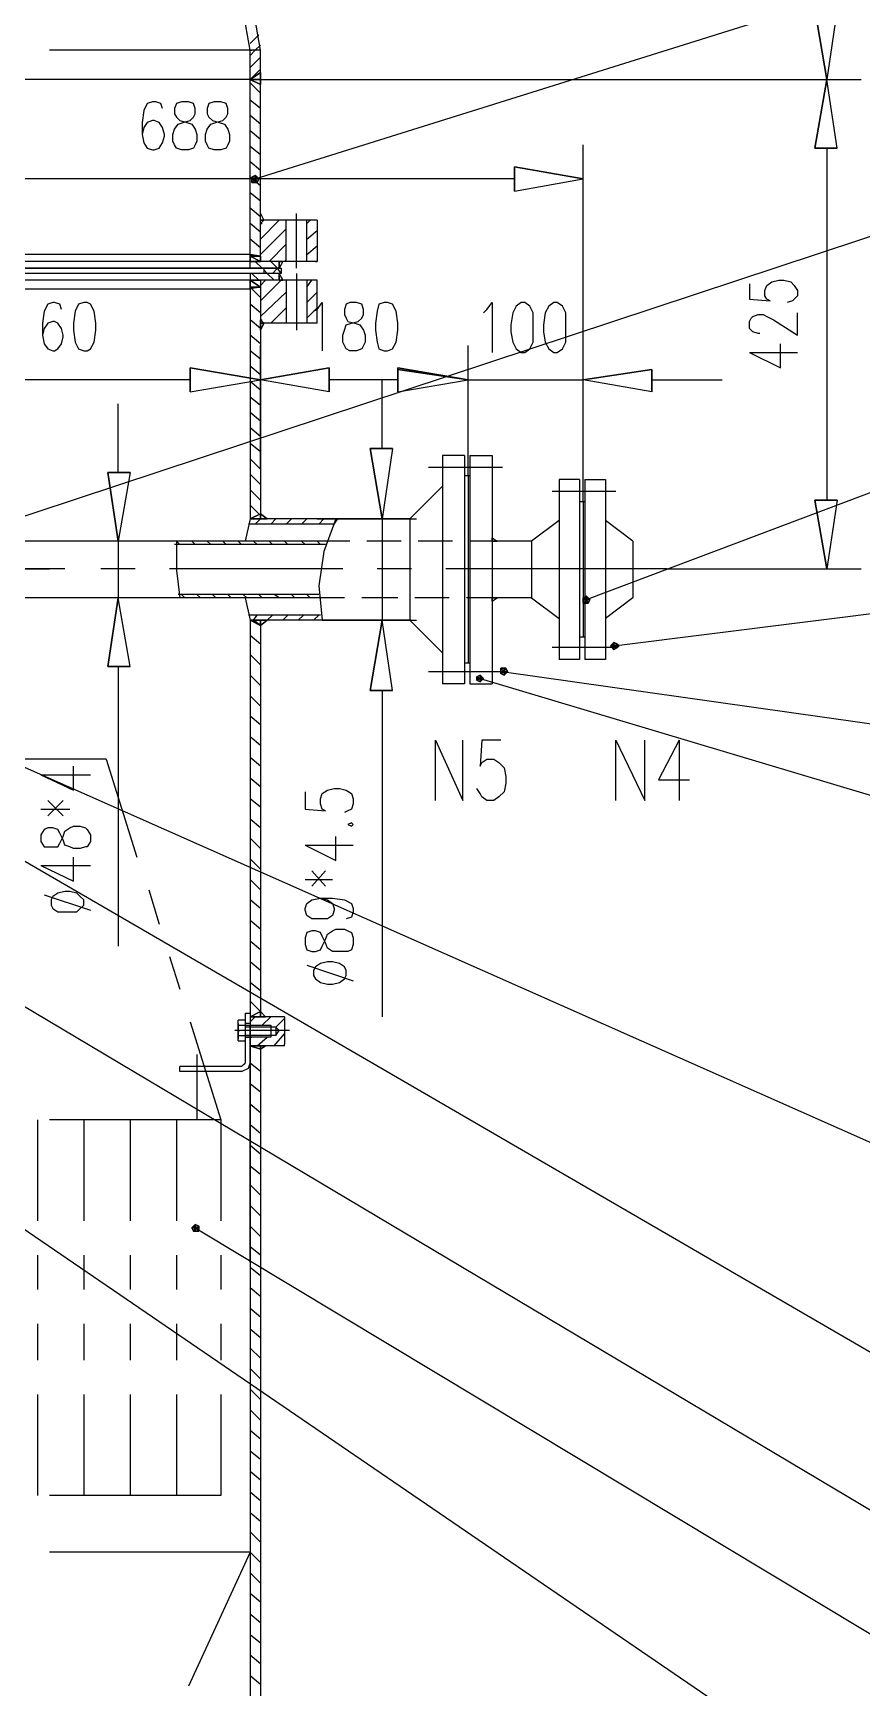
# Model space of a CAD drawing. Extents: x 0.28 to 3.47, y 0.29 to 4.81.
# Drawn here: x 1.492 to 1.814, y 3.635 to 4.277 of the extents above; entities that cross this region are included whole.
import ezdxf

# ---------------------------------------------------------------- set-up
doc = ezdxf.new("R2010")
doc.units = 0
doc.header["$MEASUREMENT"] = 0
doc.linetypes.add('AUSGEZOGEN', pattern=[0])
doc.layers.get('0').update_dxf_attribs({"linetype": 'AUSGEZOGEN'})

msp = doc.modelspace()

# ---------------------------------------------------------------- linework, layer by layer
for points in [[(1.57933, 4.22067), (1.57867, 4.22067), (1.57867, 4.22067), (2.132, 4.394), (2.132, 4.394), (2.166, 4.394)], [(1.58067, 4.27067), (1.57867, 4.28267), (1.57867, 4.28267), (1.574, 4.29467), (1.574, 4.29467), (1.56667, 4.306), (1.56667, 4.306), (1.55667, 4.31667), (1.55667, 4.31667), (1.544, 4.32667), (1.544, 4.32667), (1.52867, 4.336), (1.52867, 4.336), (1.512, 4.34333), (1.512, 4.34333), (1.49333, 4.35)], [(1.57667, 4.27067), (1.574, 4.286), (1.574, 4.286), (1.56667, 4.3), (1.56667, 4.3), (1.55467, 4.314), (1.55467, 4.314), (1.538, 4.32667), (1.538, 4.32667), (1.51733, 4.33733), (1.51733, 4.33733), (1.49333, 4.34667)], [(1.41333, 4.06467), (1.41267, 4.06467), (1.41267, 4.06467), (2.13467, 4.30333), (2.13467, 4.30333), (2.16867, 4.30333)], [(1.796, 4.28667), (1.80467, 4.28667), (1.796, 4.28667), (1.80467, 4.28667), (1.80067, 4.25933), (1.796, 4.28667), (1.80067, 4.25933), (1.796, 4.28667), (1.796, 4.28667)], [(1.57667, 4.27333), (1.58, 4.27667)], [(1.58067, 4.27067), (1.49867, 4.27067)], [(1.57667, 4.26867), (1.57867, 4.27067), (1.57867, 4.27067), (1.58067, 4.27267)], [(1.57667, 4.19133), (1.57667, 4.27067)], [(1.57667, 4.27067), (1.57733, 4.27067)], [(1.57667, 4.27067), (1.57733, 4.27067)], [(1.57667, 4.264), (1.58067, 4.268)], [(1.58067, 4.19067), (1.58067, 4.27067)], [(1.57667, 4.25933), (1.58067, 4.26333)], [(1.58067, 4.262), (1.57667, 4.25933), (1.57667, 4.25933), (1.58067, 4.25733)], [(1.58067, 4.262), (1.57667, 4.25933), (1.57667, 4.25933), (1.58067, 4.25733)], [(1.58067, 4.262), (1.57667, 4.25933), (1.58067, 4.262), (1.57667, 4.25933), (1.58067, 4.25933), (1.58067, 4.262), (1.58067, 4.25933), (1.58067, 4.262), (1.58067, 4.262)], [(1.58067, 4.25933), (1.21467, 4.25933)], [(1.57667, 4.25933), (1.58067, 4.25933), (1.57667, 4.25933), (1.58067, 4.25933), (1.57667, 4.25933), (1.57667, 4.25933)], [(1.57667, 4.25933), (1.58067, 4.25933), (1.57667, 4.25933), (1.58067, 4.25933), (1.57667, 4.25933), (1.57667, 4.25933)], [(1.57667, 4.25933), (1.58067, 4.25933), (1.57667, 4.25933), (1.58067, 4.25933), (1.58067, 4.25733), (1.57667, 4.25933), (1.58067, 4.25733), (1.57667, 4.25933), (1.57667, 4.25933)], [(1.57667, 4.25933), (1.814, 4.25933)], [(1.58067, 4.254), (1.57667, 4.258)], [(1.58067, 4.25933), (1.814, 4.25933)], [(1.796, 4.23267), (1.80467, 4.23267), (1.796, 4.23267), (1.80467, 4.23267), (1.80067, 4.25933), (1.796, 4.23267), (1.80067, 4.25933), (1.796, 4.23267), (1.796, 4.23267)], [(1.54267, 4.248), (1.542, 4.25), (1.542, 4.25), (1.54, 4.25067), (1.54, 4.25067), (1.53867, 4.25067), (1.53867, 4.25067), (1.53667, 4.25), (1.53667, 4.25), (1.53533, 4.24733), (1.53533, 4.24733), (1.53467, 4.24267), (1.53467, 4.24267), (1.53467, 4.238), (1.53467, 4.238), (1.53533, 4.23467), (1.53533, 4.23467), (1.53667, 4.23267), (1.53667, 4.23267), (1.53867, 4.232), (1.53867, 4.232), (1.53933, 4.232), (1.53933, 4.232), (1.54133, 4.23267), (1.54133, 4.23267), (1.54267, 4.23467), (1.54267, 4.23467), (1.54333, 4.23733), (1.54333, 4.23733), (1.54333, 4.238), (1.54333, 4.238), (1.54267, 4.24067), (1.54267, 4.24067), (1.54133, 4.24267), (1.54133, 4.24267), (1.53933, 4.24333), (1.53933, 4.24333), (1.53867, 4.24333), (1.53867, 4.24333), (1.53667, 4.24267), (1.53667, 4.24267), (1.53533, 4.24067), (1.53533, 4.24067), (1.53467, 4.238)], [(1.55, 4.25067), (1.548, 4.25), (1.548, 4.25), (1.54733, 4.248), (1.54733, 4.248), (1.54733, 4.246), (1.54733, 4.246), (1.548, 4.24467), (1.548, 4.24467), (1.54933, 4.24333), (1.54933, 4.24333), (1.552, 4.24267), (1.552, 4.24267), (1.554, 4.242), (1.554, 4.242), (1.55533, 4.24), (1.55533, 4.24), (1.556, 4.238), (1.556, 4.238), (1.556, 4.23533), (1.556, 4.23533), (1.55533, 4.234), (1.55533, 4.234), (1.55467, 4.23267), (1.55467, 4.23267), (1.55267, 4.232), (1.55267, 4.232), (1.55, 4.232), (1.55, 4.232), (1.548, 4.23267), (1.548, 4.23267), (1.54733, 4.234), (1.54733, 4.234), (1.54667, 4.23533), (1.54667, 4.23533), (1.54667, 4.238), (1.54667, 4.238), (1.54733, 4.24), (1.54733, 4.24), (1.54867, 4.242), (1.54867, 4.242), (1.55067, 4.24267), (1.55067, 4.24267), (1.55333, 4.24333), (1.55333, 4.24333), (1.55467, 4.24467), (1.55467, 4.24467), (1.55533, 4.246), (1.55533, 4.246), (1.55533, 4.248), (1.55533, 4.248), (1.55467, 4.25), (1.55467, 4.25), (1.55267, 4.25067), (1.55267, 4.25067), (1.55, 4.25067), (1.55, 4.25067)], [(1.56267, 4.25067), (1.56067, 4.25), (1.56067, 4.25), (1.56, 4.248), (1.56, 4.248), (1.56, 4.246), (1.56, 4.246), (1.56067, 4.24467), (1.56067, 4.24467), (1.562, 4.24333), (1.562, 4.24333), (1.56467, 4.24267), (1.56467, 4.24267), (1.56667, 4.242), (1.56667, 4.242), (1.568, 4.24), (1.568, 4.24), (1.56867, 4.238), (1.56867, 4.238), (1.56867, 4.23533), (1.56867, 4.23533), (1.568, 4.234), (1.568, 4.234), (1.56733, 4.23267), (1.56733, 4.23267), (1.56533, 4.232), (1.56533, 4.232), (1.56267, 4.232), (1.56267, 4.232), (1.56067, 4.23267), (1.56067, 4.23267), (1.56, 4.234), (1.56, 4.234), (1.55933, 4.23533), (1.55933, 4.23533), (1.55933, 4.238), (1.55933, 4.238), (1.56, 4.24), (1.56, 4.24), (1.56133, 4.242), (1.56133, 4.242), (1.56333, 4.24267), (1.56333, 4.24267), (1.566, 4.24333), (1.566, 4.24333), (1.56733, 4.24467), (1.56733, 4.24467), (1.568, 4.246), (1.568, 4.246), (1.568, 4.248), (1.568, 4.248), (1.56733, 4.25), (1.56733, 4.25), (1.56533, 4.25067), (1.56533, 4.25067), (1.56267, 4.25067), (1.56267, 4.25067)], [(1.58067, 4.248), (1.57667, 4.25133)], [(1.58067, 4.242), (1.57667, 4.24533)], [(1.58067, 4.236), (1.57667, 4.23933)], [(1.58067, 4.23), (1.57667, 4.23333)], [(1.706, 4.13533), (1.706, 4.234)], [(1.80067, 4.23267), (1.80067, 4.096)], [(1.58067, 4.224), (1.57667, 4.22733)], [(1.67933, 4.22533), (1.67933, 4.216), (1.67933, 4.22533), (1.67933, 4.216), (1.706, 4.22067), (1.67933, 4.22533), (1.706, 4.22067), (1.67933, 4.22533), (1.67933, 4.22533)], [(1.67933, 4.22067), (1.42467, 4.22067)], [(1.58067, 4.218), (1.57667, 4.22133)], [(1.57867, 4.222), (1.57733, 4.22133), (1.57867, 4.222), (1.57733, 4.22133), (1.57867, 4.22067), (1.57867, 4.222), (1.57867, 4.22067), (1.57867, 4.222), (1.57867, 4.222)], [(1.57733, 4.22133), (1.57733, 4.22067), (1.57733, 4.22133), (1.57733, 4.22067), (1.57867, 4.22067), (1.57733, 4.22133), (1.57867, 4.22067), (1.57733, 4.22133), (1.57733, 4.22133)], [(1.57733, 4.22067), (1.57733, 4.21933), (1.57733, 4.22067), (1.57733, 4.21933), (1.57867, 4.22067), (1.57733, 4.22067), (1.57867, 4.22067), (1.57733, 4.22067), (1.57733, 4.22067)], [(1.57733, 4.21933), (1.57867, 4.21933), (1.57733, 4.21933), (1.57867, 4.21933), (1.57867, 4.22067), (1.57733, 4.21933), (1.57867, 4.22067), (1.57733, 4.21933), (1.57733, 4.21933)], [(1.57933, 4.22133), (1.57867, 4.222), (1.57933, 4.22133), (1.57867, 4.222), (1.57867, 4.22067), (1.57933, 4.22133), (1.57867, 4.22067), (1.57933, 4.22133), (1.57933, 4.22133)], [(1.58, 4.22067), (1.57933, 4.22133), (1.58, 4.22067), (1.57933, 4.22133), (1.57867, 4.22067), (1.58, 4.22067), (1.57867, 4.22067), (1.58, 4.22067), (1.58, 4.22067)], [(1.57867, 4.22067), (1.57933, 4.22067)], [(1.57867, 4.21933), (1.57933, 4.21933), (1.57867, 4.21933), (1.57933, 4.21933), (1.57867, 4.22067), (1.57867, 4.21933), (1.57867, 4.22067), (1.57867, 4.21933), (1.57867, 4.21933)], [(1.57933, 4.21933), (1.58, 4.22067), (1.57933, 4.21933), (1.58, 4.22067), (1.57867, 4.22067), (1.57933, 4.21933), (1.57867, 4.22067), (1.57933, 4.21933), (1.57933, 4.21933)], [(1.708, 4.05733), (1.70733, 4.05733), (1.70733, 4.05733), (2.132, 4.21733), (2.132, 4.21733), (2.166, 4.21733)], [(1.58067, 4.212), (1.57667, 4.21533)], [(1.58067, 4.206), (1.57667, 4.20933)], [(1.58067, 4.2), (1.57667, 4.20333)], [(1.58067, 4.20733), (1.582, 4.20467), (1.582, 4.20467), (1.58067, 4.20333)], [(1.60267, 4.20467), (1.58067, 4.20467)], [(1.58067, 4.18867), (1.58067, 4.20467)], [(1.58067, 4.20467), (1.582, 4.20467)], [(1.58067, 4.19733), (1.588, 4.20467)], [(1.58067, 4.20333), (1.58133, 4.20333)], [(1.59067, 4.18867), (1.59067, 4.20467)], [(1.59467, 4.186), (1.59467, 4.20733)], [(1.59867, 4.18867), (1.59867, 4.20467)], [(1.59867, 4.20333), (1.6, 4.20467)], [(1.60267, 4.20467), (1.60267, 4.18867)], [(1.58067, 4.194), (1.57667, 4.19733)], [(1.58067, 4.19133), (1.59067, 4.20133)], [(1.59867, 4.19733), (1.60267, 4.20067)], [(1.57667, 4.19133), (1.218, 4.19133)], [(1.57667, 4.18867), (1.57667, 4.19133)], [(1.57667, 4.19133), (1.58067, 4.19067)], [(1.57667, 4.19133), (1.57667, 4.19067), (1.57667, 4.19133), (1.57667, 4.19067), (1.58067, 4.19067), (1.57667, 4.19133), (1.58067, 4.19067), (1.57667, 4.19133), (1.57667, 4.19133)], [(1.57667, 4.19067), (1.57667, 4.18867), (1.57667, 4.19067), (1.57667, 4.18867), (1.58067, 4.18867), (1.57667, 4.19067), (1.58067, 4.18867), (1.57667, 4.19067), (1.57667, 4.19067)], [(1.57667, 4.19067), (1.58067, 4.19067), (1.57667, 4.19067), (1.58067, 4.19067), (1.58067, 4.18867), (1.57667, 4.19067), (1.58067, 4.18867), (1.57667, 4.19067), (1.57667, 4.19067)], [(1.584, 4.18867), (1.59067, 4.19533)], [(1.59867, 4.19133), (1.60267, 4.19467)], [(1.60267, 4.18867), (1.19267, 4.18867)], [(1.206, 4.186), (1.58867, 4.186)], [(1.58867, 4.184), (1.206, 4.184)], [(1.588, 4.186), (1.20733, 4.186)], [(1.588, 4.18133), (1.588, 4.184), (1.588, 4.184), (1.20733, 4.184)], [(1.57667, 4.186), (1.57667, 4.18867)], [(1.57667, 4.18867), (1.58067, 4.18867), (1.57667, 4.18867), (1.58067, 4.18867), (1.57667, 4.18867), (1.57667, 4.18867)], [(1.57667, 4.184), (1.57667, 4.18133)], [(1.58, 4.18133), (1.57733, 4.184)], [(1.58133, 4.186), (1.57867, 4.18867)], [(1.582, 4.186), (1.582, 4.184)], [(1.58333, 4.184), (1.582, 4.18533)], [(1.586, 4.18133), (1.58333, 4.184)], [(1.58733, 4.186), (1.58467, 4.18867)], [(1.58867, 4.184), (1.58733, 4.186), (1.58733, 4.186), (1.58533, 4.184)], [(1.58933, 4.18867), (1.588, 4.186), (1.588, 4.186), (1.588, 4.18867)], [(1.588, 4.18867), (1.58933, 4.18867), (1.588, 4.18867), (1.58933, 4.18867), (1.588, 4.18867), (1.588, 4.18867)], [(1.588, 4.18867), (1.58933, 4.18867), (1.588, 4.18867), (1.58933, 4.18867), (1.588, 4.186), (1.588, 4.18867), (1.588, 4.186), (1.588, 4.18867), (1.588, 4.18867)], [(1.588, 4.184), (1.58933, 4.18133)], [(1.588, 4.184), (1.588, 4.18133), (1.588, 4.184), (1.588, 4.18133), (1.58933, 4.18133), (1.588, 4.184), (1.58933, 4.18133), (1.588, 4.184), (1.588, 4.184)], [(1.58867, 4.186), (1.58867, 4.184)], [(1.59, 4.18867), (1.59067, 4.18933)], [(1.59467, 4.184), (1.59467, 4.162)], [(1.602, 4.18867), (1.60267, 4.18867)], [(1.60267, 4.18133), (1.19267, 4.18133)], [(1.218, 4.178), (1.57667, 4.178), (1.57667, 4.178), (1.57667, 4.08867)], [(1.57667, 4.18133), (1.57667, 4.178)], [(1.58067, 4.17867), (1.57667, 4.178), (1.57667, 4.178), (1.57667, 4.18133)], [(1.57667, 4.18133), (1.58067, 4.18133), (1.57667, 4.18133), (1.58067, 4.18133), (1.57667, 4.18133), (1.57667, 4.18133)], [(1.57667, 4.18133), (1.57667, 4.17867), (1.57667, 4.18133), (1.57667, 4.17867), (1.58067, 4.17867), (1.57667, 4.18133), (1.58067, 4.17867), (1.57667, 4.18133), (1.57667, 4.18133)], [(1.57667, 4.18133), (1.58067, 4.18133), (1.57667, 4.18133), (1.58067, 4.18133), (1.58067, 4.17867), (1.57667, 4.18133), (1.58067, 4.17867), (1.57667, 4.18133), (1.57667, 4.18133)], [(1.57667, 4.17867), (1.58067, 4.17867), (1.57667, 4.17867), (1.58067, 4.17867), (1.57667, 4.178), (1.57667, 4.17867), (1.57667, 4.178), (1.57667, 4.17867), (1.57667, 4.17867)], [(1.58067, 4.17467), (1.57733, 4.178)], [(1.58067, 4.18133), (1.58067, 4.16467)], [(1.58067, 4.17933), (1.58267, 4.18133)], [(1.58067, 4.17333), (1.58867, 4.18133)], [(1.58067, 4.17867), (1.58067, 4.08867)], [(1.588, 4.18133), (1.58933, 4.18133), (1.588, 4.18133), (1.58933, 4.18133), (1.588, 4.18133), (1.588, 4.18133)], [(1.59067, 4.18133), (1.59067, 4.16467)], [(1.59867, 4.18133), (1.59867, 4.16467)], [(1.59867, 4.17867), (1.60067, 4.18133)], [(1.60267, 4.16467), (1.60267, 4.18133)], [(1.77067, 4.18), (1.77067, 4.174), (1.77067, 4.174), (1.77867, 4.17333), (1.77867, 4.17333), (1.77733, 4.174), (1.77733, 4.174), (1.77667, 4.17533), (1.77667, 4.17533), (1.77667, 4.17733), (1.77667, 4.17733), (1.77733, 4.17933), (1.77733, 4.17933), (1.77933, 4.18067), (1.77933, 4.18067), (1.782, 4.18133), (1.782, 4.18133), (1.784, 4.18133), (1.784, 4.18133), (1.78667, 4.18067), (1.78667, 4.18067), (1.788, 4.17933), (1.788, 4.17933), (1.78933, 4.17733), (1.78933, 4.17733), (1.78933, 4.17533), (1.78933, 4.17533), (1.788, 4.174), (1.788, 4.174), (1.78733, 4.17333), (1.78733, 4.17333), (1.78533, 4.17267)], [(1.50333, 4.17), (1.50267, 4.172), (1.50267, 4.172), (1.50067, 4.17267), (1.50067, 4.17267), (1.5, 4.17267), (1.5, 4.17267), (1.498, 4.172), (1.498, 4.172), (1.49667, 4.16933), (1.49667, 4.16933), (1.496, 4.16467), (1.496, 4.16467), (1.496, 4.16), (1.496, 4.16), (1.49667, 4.15667), (1.49667, 4.15667), (1.498, 4.15467), (1.498, 4.15467), (1.5, 4.154), (1.5, 4.154), (1.50067, 4.154), (1.50067, 4.154), (1.502, 4.15467), (1.502, 4.15467), (1.50333, 4.15667), (1.50333, 4.15667), (1.504, 4.15933), (1.504, 4.15933), (1.504, 4.16), (1.504, 4.16), (1.50333, 4.16267), (1.50333, 4.16267), (1.502, 4.16467), (1.502, 4.16467), (1.50067, 4.16533), (1.50067, 4.16533), (1.5, 4.16533), (1.5, 4.16533), (1.498, 4.16467), (1.498, 4.16467), (1.49667, 4.16267), (1.49667, 4.16267), (1.496, 4.16)], [(1.512, 4.17267), (1.51, 4.172), (1.51, 4.172), (1.50867, 4.16933), (1.50867, 4.16933), (1.508, 4.16467), (1.508, 4.16467), (1.508, 4.162), (1.508, 4.162), (1.50867, 4.15733), (1.50867, 4.15733), (1.51, 4.15467), (1.51, 4.15467), (1.512, 4.154), (1.512, 4.154), (1.51333, 4.154), (1.51333, 4.154), (1.51467, 4.15467), (1.51467, 4.15467), (1.516, 4.15733), (1.516, 4.15733), (1.51667, 4.162), (1.51667, 4.162), (1.51667, 4.16467), (1.51667, 4.16467), (1.516, 4.16933), (1.516, 4.16933), (1.51467, 4.172), (1.51467, 4.172), (1.51333, 4.17267), (1.51333, 4.17267), (1.512, 4.17267), (1.512, 4.17267)], [(1.58067, 4.16867), (1.57667, 4.172)], [(1.58067, 4.16733), (1.59067, 4.17667)], [(1.59867, 4.17267), (1.60267, 4.17667)], [(1.60133, 4.16933), (1.60267, 4.17), (1.60267, 4.17), (1.60467, 4.17267), (1.60467, 4.17267), (1.60467, 4.154)], [(1.61533, 4.17267), (1.614, 4.172), (1.614, 4.172), (1.61333, 4.17), (1.61333, 4.17), (1.61333, 4.168), (1.61333, 4.168), (1.614, 4.16667), (1.614, 4.16667), (1.61467, 4.16533), (1.61467, 4.16533), (1.61733, 4.16467), (1.61733, 4.16467), (1.61933, 4.164), (1.61933, 4.164), (1.62067, 4.162), (1.62067, 4.162), (1.62133, 4.16), (1.62133, 4.16), (1.62133, 4.15733), (1.62133, 4.15733), (1.62067, 4.156), (1.62067, 4.156), (1.62, 4.15467), (1.62, 4.15467), (1.618, 4.154), (1.618, 4.154), (1.61533, 4.154), (1.61533, 4.154), (1.614, 4.15467), (1.614, 4.15467), (1.61333, 4.156), (1.61333, 4.156), (1.61267, 4.15733), (1.61267, 4.15733), (1.61267, 4.16), (1.61267, 4.16), (1.61333, 4.162), (1.61333, 4.162), (1.614, 4.164), (1.614, 4.164), (1.616, 4.16467), (1.616, 4.16467), (1.61867, 4.16533), (1.61867, 4.16533), (1.62, 4.16667), (1.62, 4.16667), (1.62067, 4.168), (1.62067, 4.168), (1.62067, 4.17), (1.62067, 4.17), (1.62, 4.172), (1.62, 4.172), (1.618, 4.17267), (1.618, 4.17267), (1.61533, 4.17267), (1.61533, 4.17267)], [(1.62867, 4.17267), (1.62667, 4.172), (1.62667, 4.172), (1.626, 4.16933), (1.626, 4.16933), (1.62533, 4.16467), (1.62533, 4.16467), (1.62533, 4.162), (1.62533, 4.162), (1.626, 4.15733), (1.626, 4.15733), (1.62667, 4.15467), (1.62667, 4.15467), (1.62867, 4.154), (1.62867, 4.154), (1.63, 4.154), (1.63, 4.154), (1.632, 4.15467), (1.632, 4.15467), (1.63333, 4.15733), (1.63333, 4.15733), (1.634, 4.162), (1.634, 4.162), (1.634, 4.16467), (1.634, 4.16467), (1.63333, 4.16933), (1.63333, 4.16933), (1.632, 4.172), (1.632, 4.172), (1.63, 4.17267), (1.63, 4.17267), (1.62867, 4.17267), (1.62867, 4.17267)], [(1.66733, 4.16867), (1.66867, 4.17), (1.66867, 4.17), (1.67067, 4.17267), (1.67067, 4.17267), (1.67067, 4.15333)], [(1.682, 4.17267), (1.68, 4.17133), (1.68, 4.17133), (1.67867, 4.16867), (1.67867, 4.16867), (1.678, 4.164), (1.678, 4.164), (1.678, 4.16133), (1.678, 4.16133), (1.67867, 4.15733), (1.67867, 4.15733), (1.68, 4.15467), (1.68, 4.15467), (1.682, 4.15333), (1.682, 4.15333), (1.68333, 4.15333), (1.68333, 4.15333), (1.68533, 4.15467), (1.68533, 4.15467), (1.68667, 4.15733), (1.68667, 4.15733), (1.68667, 4.16867), (1.68667, 4.16867), (1.68533, 4.17133), (1.68533, 4.17133), (1.68333, 4.17267), (1.68333, 4.17267), (1.682, 4.17267), (1.682, 4.17267)], [(1.69467, 4.17267), (1.69267, 4.17133), (1.69267, 4.17133), (1.69133, 4.16867), (1.69133, 4.16867), (1.69067, 4.164), (1.69067, 4.164), (1.69067, 4.16133), (1.69067, 4.16133), (1.69133, 4.15733), (1.69133, 4.15733), (1.69267, 4.15467), (1.69267, 4.15467), (1.69467, 4.15333), (1.69467, 4.15333), (1.696, 4.15333), (1.696, 4.15333), (1.698, 4.15467), (1.698, 4.15467), (1.69933, 4.15733), (1.69933, 4.15733), (1.69933, 4.16867), (1.69933, 4.16867), (1.698, 4.17133), (1.698, 4.17133), (1.696, 4.17267), (1.696, 4.17267), (1.69467, 4.17267), (1.69467, 4.17267)], [(1.58067, 4.16267), (1.57667, 4.166)], [(1.58067, 4.16467), (1.582, 4.16467), (1.582, 4.16467), (1.58067, 4.166)], [(1.58067, 4.166), (1.58133, 4.166)], [(1.58067, 4.166), (1.58067, 4.16467), (1.58067, 4.166), (1.58067, 4.16467), (1.58067, 4.166), (1.58067, 4.166)], [(1.58067, 4.166), (1.58067, 4.16467), (1.58067, 4.166), (1.58067, 4.16467), (1.58067, 4.166), (1.58067, 4.166)], [(1.58067, 4.166), (1.58067, 4.16467), (1.58067, 4.166), (1.58067, 4.16467), (1.582, 4.16467), (1.58067, 4.166), (1.582, 4.16467), (1.58067, 4.166), (1.58067, 4.166)], [(1.60267, 4.16467), (1.58067, 4.16467)], [(1.58067, 4.162), (1.582, 4.16467)], [(1.58067, 4.16467), (1.582, 4.16467), (1.58067, 4.16467), (1.582, 4.16467), (1.58067, 4.16467), (1.58067, 4.16467)], [(1.58067, 4.16467), (1.582, 4.16467), (1.58067, 4.16467), (1.582, 4.16467), (1.58067, 4.16467), (1.58067, 4.16467)], [(1.58067, 4.16467), (1.582, 4.16467), (1.58067, 4.16467), (1.582, 4.16467), (1.58067, 4.162), (1.58067, 4.16467), (1.58067, 4.162), (1.58067, 4.16467), (1.58067, 4.16467)], [(1.58467, 4.16467), (1.59067, 4.17067)], [(1.59867, 4.16667), (1.60267, 4.17067)], [(1.77467, 4.16067), (1.774, 4.16067), (1.774, 4.16067), (1.772, 4.16133), (1.772, 4.16133), (1.77133, 4.162), (1.77133, 4.162), (1.77067, 4.16267), (1.77067, 4.16267), (1.77067, 4.16533), (1.77067, 4.16533), (1.77133, 4.16667), (1.77133, 4.16667), (1.772, 4.16733), (1.772, 4.16733), (1.774, 4.168), (1.774, 4.168), (1.776, 4.168), (1.776, 4.168), (1.77733, 4.16733), (1.77733, 4.16733), (1.78, 4.166), (1.78, 4.166), (1.78933, 4.16), (1.78933, 4.16), (1.78933, 4.16867)], [(1.58067, 4.15667), (1.57667, 4.16)], [(1.58067, 4.15067), (1.57667, 4.154)], [(1.58067, 4.108), (1.58067, 4.156)], [(1.58067, 4.14267), (1.58067, 4.156)], [(1.66133, 4.10867), (1.66133, 4.156)], [(1.66133, 4.10533), (1.66133, 4.156)], [(1.706, 4.09533), (1.706, 4.156)], [(1.77067, 4.15333), (1.78267, 4.14733), (1.78267, 4.14733), (1.78267, 4.15667)], [(1.77067, 4.15333), (1.78933, 4.15333)], [(1.55333, 4.14733), (1.55333, 4.138), (1.55333, 4.14733), (1.55333, 4.138), (1.58067, 4.14267), (1.55333, 4.14733), (1.58067, 4.14267), (1.55333, 4.14733), (1.55333, 4.14733)], [(1.58067, 4.14467), (1.57667, 4.148)], [(1.60733, 4.14733), (1.60733, 4.138), (1.60733, 4.14733), (1.60733, 4.138), (1.58067, 4.14267), (1.60733, 4.14733), (1.58067, 4.14267), (1.60733, 4.14733), (1.60733, 4.14733)], [(1.634, 4.14733), (1.634, 4.138), (1.634, 4.14733), (1.634, 4.138), (1.66133, 4.14267), (1.634, 4.14733), (1.66133, 4.14267), (1.634, 4.14733), (1.634, 4.14733)], [(1.634, 4.14667), (1.634, 4.138), (1.634, 4.14667), (1.634, 4.138), (1.66133, 4.14267), (1.634, 4.14667), (1.66133, 4.14267), (1.634, 4.14667), (1.634, 4.14667)], [(1.73267, 4.14667), (1.73267, 4.138), (1.73267, 4.14667), (1.73267, 4.138), (1.706, 4.14267), (1.73267, 4.14667), (1.706, 4.14267), (1.73267, 4.14667), (1.73267, 4.14667)], [(1.55333, 4.14267), (1.446, 4.14267)], [(1.58067, 4.13867), (1.57667, 4.142)], [(1.634, 4.14267), (1.60733, 4.14267)], [(1.634, 4.14267), (1.60733, 4.14267)], [(1.628, 4.116), (1.628, 4.14267)], [(1.66133, 4.14267), (1.706, 4.14267)], [(1.73267, 4.14267), (1.76, 4.14267)], [(1.52533, 4.10667), (1.52533, 4.13333)], [(1.58067, 4.13267), (1.57667, 4.136)], [(1.58067, 4.12667), (1.57667, 4.13)], [(1.58067, 4.12067), (1.57667, 4.124)], [(1.58067, 4.11467), (1.57667, 4.118)], [(1.62333, 4.116), (1.632, 4.116), (1.62333, 4.116), (1.632, 4.116), (1.628, 4.08867), (1.62333, 4.116), (1.628, 4.08867), (1.62333, 4.116), (1.62333, 4.116)], [(1.65133, 4.11333), (1.65133, 4.02467)], [(1.66, 4.11333), (1.66, 4.02467), (1.66, 4.02467), (1.65133, 4.02467)], [(1.66, 4.11333), (1.65133, 4.11333)], [(1.662, 4.11333), (1.662, 4.02467)], [(1.662, 4.11333), (1.67067, 4.11333)], [(1.67067, 4.11333), (1.67067, 4.02467)], [(1.52133, 4.10667), (1.53, 4.10667), (1.52133, 4.10667), (1.53, 4.10667), (1.52533, 4.08), (1.52133, 4.10667), (1.52533, 4.08), (1.52133, 4.10667), (1.52133, 4.10667)], [(1.58067, 4.108), (1.57667, 4.112)], [(1.67467, 4.10867), (1.646, 4.10867)], [(1.58067, 4.102), (1.57667, 4.106)], [(1.63867, 4.08867), (1.65133, 4.10133)], [(1.662, 4.10533), (1.66, 4.10533)], [(1.66133, 4.10533), (1.66133, 4.03267)], [(1.69667, 4.104), (1.69667, 4.034)], [(1.70467, 4.104), (1.69667, 4.104)], [(1.70467, 4.104), (1.70467, 4.034)], [(1.70667, 4.104), (1.70667, 4.034)], [(1.70667, 4.104), (1.71467, 4.104)], [(1.71467, 4.104), (1.71467, 4.034)], [(1.58067, 4.096), (1.57667, 4.1)], [(1.58, 4.09067), (1.57667, 4.094)], [(1.71867, 4.09933), (1.694, 4.09933)], [(1.70667, 4.09533), (1.70467, 4.09533)], [(1.706, 4.09533), (1.706, 4.04267)], [(1.796, 4.096), (1.80467, 4.096), (1.796, 4.096), (1.80467, 4.096), (1.80067, 4.06933), (1.796, 4.096), (1.80067, 4.06933), (1.796, 4.096), (1.796, 4.096)], [(1.57667, 4.08867), (1.57467, 4.08)], [(1.57667, 4.08867), (1.58067, 4.09067), (1.58067, 4.09067), (1.58333, 4.08867)], [(1.58067, 4.09067), (1.57667, 4.08867), (1.58067, 4.09067), (1.57667, 4.08867), (1.58067, 4.08867), (1.58067, 4.09067), (1.58067, 4.08867), (1.58067, 4.09067), (1.58067, 4.09067)], [(1.63867, 4.08867), (1.57667, 4.08867)], [(1.57667, 4.08867), (1.58067, 4.08867), (1.57667, 4.08867), (1.58067, 4.08867), (1.57667, 4.08867), (1.57667, 4.08867)], [(1.57867, 4.08667), (1.58067, 4.08867)], [(1.58067, 4.09067), (1.58067, 4.08867), (1.58067, 4.09067), (1.58067, 4.08867), (1.58333, 4.08867), (1.58067, 4.09067), (1.58333, 4.08867), (1.58067, 4.09067), (1.58067, 4.09067)], [(1.58067, 4.08867), (1.58333, 4.08867), (1.58067, 4.08867), (1.58333, 4.08867), (1.58067, 4.08867), (1.58067, 4.08867)], [(1.58467, 4.08667), (1.58667, 4.08867)], [(1.59067, 4.08667), (1.59267, 4.08867)], [(1.59667, 4.08667), (1.59867, 4.08867)], [(1.60267, 4.08867), (1.64133, 4.08867)], [(1.60333, 4.08667), (1.60533, 4.08867)], [(1.61, 4.08867), (1.60533, 4.076), (1.60533, 4.076), (1.60333, 4.06267), (1.60333, 4.06267), (1.60467, 4.04933)], [(1.60933, 4.08667), (1.61067, 4.08867)], [(1.628, 4.08867), (1.628, 4.04933)], [(1.63867, 4.08867), (1.63867, 4.04933), (1.63867, 4.04933), (1.65133, 4.03667)], [(1.69667, 4.088), (1.686, 4.08), (1.686, 4.08), (1.686, 4.058)], [(1.72533, 4.08), (1.71467, 4.088)], [(1.71867, 4.03933), (1.718, 4.03933), (1.718, 4.03933), (2.132, 4.09133), (2.132, 4.09133), (2.166, 4.09133)], [(1.60933, 4.08667), (1.576, 4.08667)], [(1.67067, 4.08), (1.67067, 4.08133), (1.67067, 4.08), (1.67067, 4.08133), (1.67267, 4.08), (1.67067, 4.08), (1.67267, 4.08), (1.67067, 4.08), (1.67067, 4.08)], [(1.606, 4.08), (1.41933, 4.08)], [(1.548, 4.08), (1.512, 4.08)], [(1.52533, 4.08), (1.52533, 4.058)], [(1.606, 4.07867), (1.54733, 4.07867)], [(1.54933, 4.07867), (1.548, 4.08)], [(1.548, 4.08), (1.548, 4.06867), (1.548, 4.06867), (1.54933, 4.058)], [(1.55533, 4.07867), (1.554, 4.08)], [(1.56133, 4.07867), (1.56, 4.08)], [(1.56733, 4.07867), (1.566, 4.08)], [(1.57333, 4.07867), (1.572, 4.08)], [(1.57933, 4.07867), (1.578, 4.08)], [(1.58533, 4.07867), (1.584, 4.08)], [(1.59133, 4.07867), (1.59, 4.08)], [(1.598, 4.07867), (1.59667, 4.08)], [(1.604, 4.07867), (1.60267, 4.08)], [(1.61533, 4.08), (1.606, 4.08)], [(1.63533, 4.08), (1.622, 4.08)], [(1.65533, 4.08), (1.642, 4.08)], [(1.67067, 4.08), (1.662, 4.08)], [(1.686, 4.08), (1.67067, 4.08)], [(1.72533, 4.08), (1.72533, 4.058)], [(1.414, 4.06933), (1.49867, 4.06933)], [(1.50467, 4.06933), (1.41933, 4.06933)], [(1.532, 4.06933), (1.51867, 4.06933)], [(1.61267, 4.06933), (1.54533, 4.06933)], [(1.63933, 4.06933), (1.626, 4.06933)], [(1.73867, 4.06933), (1.65267, 4.06933)], [(1.73867, 4.06933), (1.814, 4.06933)], [(1.60333, 4.058), (1.41933, 4.058)], [(1.548, 4.058), (1.512, 4.058)], [(1.52133, 4.03133), (1.53, 4.03133), (1.52133, 4.03133), (1.53, 4.03133), (1.52533, 4.058), (1.52133, 4.03133), (1.52533, 4.058), (1.52133, 4.03133), (1.52133, 4.03133)], [(1.60333, 4.05933), (1.54867, 4.05933)], [(1.55133, 4.058), (1.55, 4.05933)], [(1.55733, 4.058), (1.556, 4.05933)], [(1.56333, 4.058), (1.562, 4.05933)], [(1.56933, 4.058), (1.568, 4.05933)], [(1.57533, 4.058), (1.574, 4.05933)], [(1.57467, 4.058), (1.57667, 4.04933)], [(1.58133, 4.058), (1.58, 4.05933)], [(1.588, 4.058), (1.586, 4.05933)], [(1.594, 4.058), (1.59267, 4.05933)], [(1.6, 4.058), (1.59867, 4.05933)], [(1.61333, 4.058), (1.60333, 4.058)], [(1.634, 4.058), (1.62, 4.058)], [(1.654, 4.058), (1.64067, 4.058)], [(1.67067, 4.058), (1.66067, 4.058)], [(1.67067, 4.058), (1.67067, 4.05667), (1.67067, 4.058), (1.67067, 4.05667), (1.67267, 4.058), (1.67067, 4.058), (1.67267, 4.058), (1.67067, 4.058), (1.67067, 4.058)], [(1.686, 4.058), (1.67067, 4.058)], [(1.686, 4.058), (1.69667, 4.05)], [(1.70733, 4.05867), (1.706, 4.058), (1.70733, 4.05867), (1.706, 4.058), (1.70733, 4.05733), (1.70733, 4.05867), (1.70733, 4.05733), (1.70733, 4.05867), (1.70733, 4.05867)], [(1.706, 4.058), (1.706, 4.05733), (1.706, 4.058), (1.706, 4.05733), (1.70733, 4.05733), (1.706, 4.058), (1.70733, 4.05733), (1.706, 4.058), (1.706, 4.058)], [(1.706, 4.05733), (1.706, 4.056), (1.706, 4.05733), (1.706, 4.056), (1.70733, 4.05733), (1.706, 4.05733), (1.70733, 4.05733), (1.706, 4.05733), (1.706, 4.05733)], [(1.706, 4.056), (1.70733, 4.056), (1.706, 4.056), (1.70733, 4.056), (1.70733, 4.05733), (1.706, 4.056), (1.70733, 4.05733), (1.706, 4.056), (1.706, 4.056)], [(1.708, 4.058), (1.70733, 4.05867), (1.708, 4.058), (1.70733, 4.05867), (1.70733, 4.05733), (1.708, 4.058), (1.70733, 4.05733), (1.708, 4.058), (1.708, 4.058)], [(1.70867, 4.05733), (1.708, 4.058), (1.70867, 4.05733), (1.708, 4.058), (1.70733, 4.05733), (1.70867, 4.05733), (1.70733, 4.05733), (1.70867, 4.05733), (1.70867, 4.05733)], [(1.70733, 4.05733), (1.708, 4.05733)], [(1.70733, 4.056), (1.708, 4.056), (1.70733, 4.056), (1.708, 4.056), (1.70733, 4.05733), (1.70733, 4.056), (1.70733, 4.05733), (1.70733, 4.056), (1.70733, 4.056)], [(1.708, 4.056), (1.70867, 4.05733), (1.708, 4.056), (1.70867, 4.05733), (1.70733, 4.05733), (1.708, 4.056), (1.70733, 4.05733), (1.708, 4.056), (1.708, 4.056)], [(1.72533, 4.058), (1.71467, 4.05)], [(1.604, 4.05133), (1.576, 4.05133)], [(1.63867, 4.04933), (1.57667, 4.04933)], [(1.57667, 4.04933), (1.57667, 3.892)], [(1.57667, 4.04933), (1.58067, 4.04733), (1.58067, 4.04733), (1.58333, 4.04933)], [(1.578, 4.04933), (1.57933, 4.05133)], [(1.578, 4.04933), (1.58067, 4.04933), (1.578, 4.04933), (1.58067, 4.04933), (1.578, 4.04933), (1.578, 4.04933)], [(1.578, 4.04933), (1.58067, 4.04933), (1.578, 4.04933), (1.58067, 4.04933), (1.58067, 4.04733), (1.578, 4.04933), (1.58067, 4.04733), (1.578, 4.04933), (1.578, 4.04933)], [(1.58067, 4.04933), (1.58067, 3.89533)], [(1.58067, 4.04933), (1.58333, 4.04933), (1.58067, 4.04933), (1.58333, 4.04933), (1.58067, 4.04933), (1.58067, 4.04933)], [(1.58067, 4.04933), (1.58333, 4.04933), (1.58067, 4.04933), (1.58333, 4.04933), (1.58067, 4.04733), (1.58067, 4.04933), (1.58067, 4.04733), (1.58067, 4.04933), (1.58067, 4.04933)], [(1.58333, 4.04933), (1.58533, 4.05133)], [(1.58933, 4.04933), (1.59133, 4.05133)], [(1.59533, 4.04933), (1.59733, 4.05133)], [(1.60133, 4.04933), (1.60333, 4.05133)], [(1.60467, 4.04933), (1.64133, 4.04933)], [(1.62333, 4.022), (1.632, 4.022), (1.62333, 4.022), (1.632, 4.022), (1.628, 4.04933), (1.62333, 4.022), (1.628, 4.04933), (1.62333, 4.022), (1.62333, 4.022)], [(1.58067, 4.04), (1.57667, 4.04333)], [(1.70667, 4.04267), (1.70467, 4.04267)], [(1.58067, 4.032), (1.57667, 4.036)], [(1.71867, 4.03867), (1.694, 4.03867)], [(1.71733, 4.04), (1.71667, 4.03933), (1.71733, 4.04), (1.71667, 4.03933), (1.718, 4.03933), (1.71733, 4.04), (1.718, 4.03933), (1.71733, 4.04), (1.71733, 4.04)], [(1.71667, 4.03933), (1.71733, 4.03867), (1.71667, 4.03933), (1.71733, 4.03867), (1.718, 4.03933), (1.71667, 4.03933), (1.718, 4.03933), (1.71667, 4.03933), (1.71667, 4.03933)], [(1.718, 4.04067), (1.71733, 4.04), (1.718, 4.04067), (1.71733, 4.04), (1.718, 4.03933), (1.718, 4.04067), (1.718, 4.03933), (1.718, 4.04067), (1.718, 4.04067)], [(1.71733, 4.03867), (1.718, 4.038), (1.71733, 4.03867), (1.718, 4.038), (1.718, 4.03933), (1.71733, 4.03867), (1.718, 4.03933), (1.71733, 4.03867), (1.71733, 4.03867)], [(1.71933, 4.04), (1.718, 4.04067), (1.71933, 4.04), (1.718, 4.04067), (1.718, 4.03933), (1.71933, 4.04), (1.718, 4.03933), (1.71933, 4.04), (1.71933, 4.04)], [(1.72, 4.03933), (1.71933, 4.04), (1.72, 4.03933), (1.71933, 4.04), (1.718, 4.03933), (1.72, 4.03933), (1.718, 4.03933), (1.72, 4.03933), (1.72, 4.03933)], [(1.718, 4.03933), (1.71867, 4.03933)], [(1.718, 4.038), (1.71933, 4.03867), (1.718, 4.038), (1.71933, 4.03867), (1.718, 4.03933), (1.718, 4.038), (1.718, 4.03933), (1.718, 4.038), (1.718, 4.038)], [(1.71933, 4.03867), (1.72, 4.03933), (1.71933, 4.03867), (1.72, 4.03933), (1.718, 4.03933), (1.71933, 4.03867), (1.718, 4.03933), (1.71933, 4.03867), (1.71933, 4.03867)], [(1.52533, 4.03133), (1.52533, 3.92267)], [(1.662, 4.03267), (1.66, 4.03267)], [(1.67533, 4.03067), (1.674, 4.03067), (1.67533, 4.03067), (1.674, 4.03067), (1.67533, 4.02933), (1.67533, 4.03067), (1.67533, 4.02933), (1.67533, 4.03067), (1.67533, 4.03067)], [(1.674, 4.03067), (1.674, 4.02933), (1.674, 4.03067), (1.674, 4.02933), (1.67533, 4.02933), (1.674, 4.03067), (1.67533, 4.02933), (1.674, 4.03067), (1.674, 4.03067)], [(1.67667, 4.02933), (1.676, 4.03067), (1.67667, 4.02933), (1.676, 4.03067), (1.67533, 4.02933), (1.67667, 4.02933), (1.67533, 4.02933), (1.67667, 4.02933), (1.67667, 4.02933)], [(1.676, 4.03067), (1.67533, 4.03067), (1.676, 4.03067), (1.67533, 4.03067), (1.67533, 4.02933), (1.676, 4.03067), (1.67533, 4.02933), (1.676, 4.03067), (1.676, 4.03067)], [(1.70467, 4.034), (1.69667, 4.034)], [(1.71467, 4.034), (1.70667, 4.034)], [(1.406, 4.02933), (1.40533, 4.02933), (1.40533, 4.02933), (2.12867, 3.70867), (2.12867, 3.70867), (2.16267, 3.70867)], [(1.58067, 4.024), (1.57667, 4.028)], [(1.67467, 4.02933), (1.646, 4.02933)], [(1.662, 4.02467), (1.67067, 4.02467)], [(1.666, 4.028), (1.66467, 4.02733), (1.666, 4.028), (1.66467, 4.02733), (1.666, 4.02667), (1.666, 4.028), (1.666, 4.02667), (1.666, 4.028), (1.666, 4.028)], [(1.66467, 4.02733), (1.66467, 4.02667), (1.66467, 4.02733), (1.66467, 4.02667), (1.666, 4.02667), (1.66467, 4.02733), (1.666, 4.02667), (1.66467, 4.02733), (1.66467, 4.02733)], [(1.66467, 4.02667), (1.66467, 4.026), (1.66467, 4.02667), (1.66467, 4.026), (1.666, 4.02667), (1.66467, 4.02667), (1.666, 4.02667), (1.66467, 4.02667), (1.66467, 4.02667)], [(1.66467, 4.026), (1.666, 4.02533), (1.66467, 4.026), (1.666, 4.02533), (1.666, 4.02667), (1.66467, 4.026), (1.666, 4.02667), (1.66467, 4.026), (1.66467, 4.026)], [(1.66667, 4.02733), (1.666, 4.028), (1.66667, 4.02733), (1.666, 4.028), (1.666, 4.02667), (1.66667, 4.02733), (1.666, 4.02667), (1.66667, 4.02733), (1.66667, 4.02733)], [(1.66733, 4.02667), (1.66667, 4.02733), (1.66733, 4.02667), (1.66667, 4.02733), (1.666, 4.02667), (1.66733, 4.02667), (1.666, 4.02667), (1.66733, 4.02667), (1.66733, 4.02667)], [(1.666, 4.02667), (1.66667, 4.02667)], [(1.666, 4.02533), (1.66667, 4.026), (1.666, 4.02533), (1.66667, 4.026), (1.666, 4.02667), (1.666, 4.02533), (1.666, 4.02667), (1.666, 4.02533), (1.666, 4.02533)], [(1.66667, 4.026), (1.66733, 4.02667), (1.66667, 4.026), (1.66733, 4.02667), (1.666, 4.02667), (1.66667, 4.026), (1.666, 4.02667), (1.66667, 4.026), (1.66667, 4.026)], [(1.66667, 4.02667), (1.666, 4.02667), (1.666, 4.02667), (2.132, 3.88733), (2.132, 3.88733), (2.166, 3.88733)], [(1.674, 4.02933), (1.674, 4.02867), (1.674, 4.02933), (1.674, 4.02867), (1.67533, 4.02933), (1.674, 4.02933), (1.67533, 4.02933), (1.674, 4.02933), (1.674, 4.02933)], [(1.674, 4.02867), (1.67533, 4.028), (1.674, 4.02867), (1.67533, 4.028), (1.67533, 4.02933), (1.674, 4.02867), (1.67533, 4.02933), (1.674, 4.02867), (1.674, 4.02867)], [(1.67533, 4.02933), (1.676, 4.02933)], [(1.67533, 4.028), (1.676, 4.02867), (1.67533, 4.028), (1.676, 4.02867), (1.67533, 4.02933), (1.67533, 4.028), (1.67533, 4.02933), (1.67533, 4.028), (1.67533, 4.028)], [(1.676, 4.02867), (1.67667, 4.02933), (1.676, 4.02867), (1.67667, 4.02933), (1.67533, 4.02933), (1.676, 4.02867), (1.67533, 4.02933), (1.676, 4.02867), (1.676, 4.02867)], [(1.676, 4.02933), (1.67533, 4.02933), (1.67533, 4.02933), (2.132, 3.96467), (2.132, 3.96467), (2.166, 3.96467)], [(1.37667, 4.02133), (1.376, 4.02133), (1.376, 4.02133), (2.132, 3.58267), (2.132, 3.58267), (2.166, 3.58267)], [(1.58067, 4.016), (1.57667, 4.02)], [(1.628, 4.022), (1.628, 3.89533)], [(1.58067, 4.00867), (1.57667, 4.012)], [(1.58067, 4.00067), (1.57667, 4.004)], [(1.21467, 4.00067), (1.214, 4.00067), (1.214, 4.00067), (2.132, 3.37333), (2.132, 3.37333), (2.166, 3.37333)], [(1.64867, 3.97933), (1.64867, 4.00267), (1.64867, 4.00267), (1.65933, 3.97933), (1.65933, 3.97933), (1.65933, 4.00267)], [(1.674, 4.00267), (1.66667, 4.00267), (1.66667, 4.00267), (1.666, 3.99267), (1.666, 3.99267), (1.66667, 3.994), (1.66667, 3.994), (1.66867, 3.99533), (1.66867, 3.99533), (1.67133, 3.99533), (1.67133, 3.99533), (1.67333, 3.994), (1.67333, 3.994), (1.67533, 3.992), (1.67533, 3.992), (1.676, 3.98867), (1.676, 3.98867), (1.676, 3.986), (1.676, 3.986), (1.67533, 3.98267), (1.67533, 3.98267), (1.67333, 3.98067), (1.67333, 3.98067), (1.67133, 3.97933), (1.67133, 3.97933), (1.66867, 3.97933), (1.66867, 3.97933), (1.66667, 3.98067), (1.66667, 3.98067), (1.666, 3.982), (1.666, 3.982), (1.66467, 3.984)], [(1.71867, 3.97933), (1.71867, 4.00267), (1.71867, 4.00267), (1.73, 3.97933), (1.73, 3.97933), (1.73, 4.00267)], [(1.74333, 4.00267), (1.73533, 3.98733), (1.73533, 3.98733), (1.74733, 3.98733)], [(1.74333, 4.00267), (1.74333, 3.97933)], [(1.52067, 3.99533), (1.43133, 3.99533)], [(1.49533, 3.98933), (1.508, 3.98333), (1.508, 3.98333), (1.508, 3.99267)], [(1.52067, 3.99533), (1.53267, 3.95733)], [(1.58067, 3.99267), (1.57667, 3.996)], [(1.49533, 3.98933), (1.51467, 3.98933)], [(1.58067, 3.98467), (1.57667, 3.988)], [(1.498, 3.97333), (1.504, 3.97933)], [(1.498, 3.97933), (1.504, 3.97333)], [(1.58067, 3.97667), (1.57667, 3.98)], [(1.598, 3.98267), (1.598, 3.976), (1.598, 3.976), (1.606, 3.97533), (1.606, 3.97533), (1.60467, 3.976), (1.60467, 3.976), (1.604, 3.978), (1.604, 3.978), (1.604, 3.98), (1.604, 3.98), (1.60467, 3.982), (1.60467, 3.982), (1.60667, 3.98333), (1.60667, 3.98333), (1.60933, 3.984), (1.60933, 3.984), (1.61133, 3.984), (1.61133, 3.984), (1.614, 3.98333), (1.614, 3.98333), (1.616, 3.982), (1.616, 3.982), (1.61667, 3.98), (1.61667, 3.98), (1.61667, 3.978), (1.61667, 3.978), (1.616, 3.976), (1.616, 3.976), (1.61467, 3.97533), (1.61467, 3.97533), (1.61333, 3.97467)], [(1.49533, 3.976), (1.50667, 3.976)], [(1.58067, 3.96867), (1.57667, 3.972)], [(1.49533, 3.96333), (1.49667, 3.96133), (1.49667, 3.96133), (1.502, 3.96133), (1.502, 3.96133), (1.50267, 3.96267), (1.50267, 3.96267), (1.504, 3.96533), (1.504, 3.96533), (1.50467, 3.96733), (1.50467, 3.96733), (1.50667, 3.96867), (1.50667, 3.96867), (1.508, 3.96933), (1.508, 3.96933), (1.51067, 3.96933), (1.51067, 3.96933), (1.51267, 3.96867), (1.51267, 3.96867), (1.51333, 3.968), (1.51333, 3.968), (1.51467, 3.966), (1.51467, 3.966), (1.51467, 3.96333), (1.51467, 3.96333), (1.51333, 3.96133), (1.51333, 3.96133), (1.51267, 3.96133), (1.51267, 3.96133), (1.51067, 3.96067), (1.51067, 3.96067), (1.508, 3.96067), (1.508, 3.96067), (1.50667, 3.96133), (1.50667, 3.96133), (1.50467, 3.962), (1.50467, 3.962), (1.504, 3.964), (1.504, 3.964), (1.50267, 3.96667), (1.50267, 3.96667), (1.502, 3.968), (1.502, 3.968), (1.5, 3.96867), (1.5, 3.96867), (1.498, 3.96867), (1.498, 3.96867), (1.49667, 3.968), (1.49667, 3.968), (1.49533, 3.966), (1.49533, 3.966), (1.49533, 3.96333), (1.49533, 3.96333)], [(1.598, 3.962), (1.61, 3.956), (1.61, 3.956), (1.61, 3.96533)], [(1.61467, 3.97), (1.616, 3.96933), (1.616, 3.96933), (1.61667, 3.97), (1.61667, 3.97), (1.616, 3.97067), (1.616, 3.97067), (1.61467, 3.97), (1.61467, 3.97)], [(1.58067, 3.96067), (1.57667, 3.96467)], [(1.598, 3.962), (1.61667, 3.962)], [(1.49533, 3.954), (1.508, 3.948), (1.508, 3.948), (1.508, 3.95733)], [(1.49533, 3.954), (1.51467, 3.954)], [(1.58067, 3.95267), (1.57667, 3.95667)], [(1.58067, 3.94467), (1.57667, 3.94867)], [(1.598, 3.94867), (1.60867, 3.94867)], [(1.60067, 3.946), (1.606, 3.952)], [(1.60067, 3.952), (1.606, 3.946)], [(1.49667, 3.94267), (1.51467, 3.93667)], [(1.49933, 3.93867), (1.5, 3.93733), (1.5, 3.93733), (1.502, 3.936), (1.502, 3.936), (1.50933, 3.936), (1.50933, 3.936), (1.51067, 3.93733), (1.51067, 3.93733), (1.512, 3.93867), (1.512, 3.93867), (1.512, 3.94067), (1.512, 3.94067), (1.51067, 3.942), (1.51067, 3.942), (1.50933, 3.94333), (1.50933, 3.94333), (1.50667, 3.944), (1.50667, 3.944), (1.50467, 3.944), (1.50467, 3.944), (1.502, 3.94333), (1.502, 3.94333), (1.5, 3.942), (1.5, 3.942), (1.49933, 3.94067), (1.49933, 3.94067), (1.49933, 3.93867), (1.49933, 3.93867)], [(1.53733, 3.94467), (1.54133, 3.93133)], [(1.58067, 3.93733), (1.57667, 3.94067)], [(1.604, 3.94133), (1.60667, 3.94067), (1.60667, 3.94067), (1.60867, 3.93933), (1.60867, 3.93933), (1.60933, 3.93733), (1.60933, 3.93733), (1.60933, 3.93667), (1.60933, 3.93667), (1.60867, 3.93467), (1.60867, 3.93467), (1.60667, 3.93333), (1.60667, 3.93333), (1.60067, 3.93333), (1.60067, 3.93333), (1.59867, 3.93467), (1.59867, 3.93467), (1.598, 3.93667), (1.598, 3.93667), (1.598, 3.93733), (1.598, 3.93733), (1.59867, 3.93933), (1.59867, 3.93933), (1.60067, 3.94067), (1.60067, 3.94067), (1.604, 3.94133), (1.604, 3.94133), (1.60867, 3.94133), (1.60867, 3.94133), (1.61333, 3.94067), (1.61333, 3.94067), (1.616, 3.93933), (1.616, 3.93933), (1.61667, 3.93733), (1.61667, 3.93733), (1.61667, 3.936), (1.61667, 3.936), (1.616, 3.934), (1.616, 3.934), (1.614, 3.93333)], [(1.42667, 3.93667), (1.426, 3.93667), (1.426, 3.93667), (2.13533, 3.51467), (2.13533, 3.51467), (2.16933, 3.51467)], [(1.58067, 3.92933), (1.57667, 3.93267)], [(1.598, 3.92333), (1.59867, 3.92133), (1.59867, 3.92133), (1.60067, 3.92067), (1.60067, 3.92067), (1.602, 3.92067), (1.602, 3.92067), (1.604, 3.92133), (1.604, 3.92133), (1.60467, 3.92267), (1.60467, 3.92267), (1.606, 3.92533), (1.606, 3.92533), (1.60667, 3.92733), (1.60667, 3.92733), (1.60867, 3.92867), (1.60867, 3.92867), (1.61, 3.92933), (1.61, 3.92933), (1.61333, 3.92933), (1.61333, 3.92933), (1.61467, 3.92867), (1.61467, 3.92867), (1.616, 3.928), (1.616, 3.928), (1.61667, 3.926), (1.61667, 3.926), (1.61667, 3.92333), (1.61667, 3.92333), (1.616, 3.92133), (1.616, 3.92133), (1.61467, 3.92067), (1.61467, 3.92067), (1.60867, 3.92067), (1.60867, 3.92067), (1.60667, 3.922), (1.60667, 3.922), (1.606, 3.924), (1.606, 3.924), (1.60467, 3.92667), (1.60467, 3.92667), (1.604, 3.928), (1.604, 3.928), (1.602, 3.92867), (1.602, 3.92867), (1.60067, 3.92867), (1.60067, 3.92867), (1.59867, 3.928), (1.59867, 3.928), (1.598, 3.926), (1.598, 3.926), (1.598, 3.92333), (1.598, 3.92333)], [(1.58067, 3.92133), (1.57667, 3.92467)], [(1.54533, 3.91867), (1.54933, 3.906)], [(1.58067, 3.91333), (1.57667, 3.91667)], [(1.59867, 3.91533), (1.61667, 3.90933)], [(1.60133, 3.91133), (1.602, 3.91), (1.602, 3.91), (1.604, 3.90867), (1.604, 3.90867), (1.60667, 3.908), (1.60667, 3.908), (1.60867, 3.908), (1.60867, 3.908), (1.61133, 3.90867), (1.61133, 3.90867), (1.61333, 3.91), (1.61333, 3.91), (1.614, 3.91133), (1.614, 3.91133), (1.614, 3.91333), (1.614, 3.91333), (1.61333, 3.91467), (1.61333, 3.91467), (1.61133, 3.916), (1.61133, 3.916), (1.60867, 3.91667), (1.60867, 3.91667), (1.60667, 3.91667), (1.60667, 3.91667), (1.604, 3.916), (1.604, 3.916), (1.602, 3.91467), (1.602, 3.91467), (1.60133, 3.91333), (1.60133, 3.91333), (1.60133, 3.91133), (1.60133, 3.91133)], [(1.58067, 3.90533), (1.57667, 3.90867)], [(1.58067, 3.89733), (1.57667, 3.90133)], [(1.57467, 3.89667), (1.57467, 3.87733)], [(1.57467, 3.89667), (1.57667, 3.89667)], [(1.59, 3.89533), (1.57667, 3.89533), (1.57667, 3.89533), (1.58067, 3.89733), (1.58067, 3.89733), (1.58267, 3.89533)], [(1.58067, 3.89733), (1.57667, 3.89533), (1.58067, 3.89733), (1.57667, 3.89533), (1.58067, 3.89533), (1.58067, 3.89733), (1.58067, 3.89533), (1.58067, 3.89733), (1.58067, 3.89733)], [(1.57667, 3.89667), (1.57667, 3.87733)], [(1.57667, 3.89333), (1.57867, 3.89533)], [(1.57667, 3.89333), (1.57867, 3.89533)], [(1.57667, 3.89533), (1.58067, 3.89533), (1.57667, 3.89533), (1.58067, 3.89533), (1.57667, 3.89533), (1.57667, 3.89533)], [(1.58067, 3.89733), (1.58067, 3.89533), (1.58067, 3.89733), (1.58067, 3.89533), (1.58267, 3.89533), (1.58067, 3.89733), (1.58267, 3.89533), (1.58067, 3.89733), (1.58067, 3.89733)], [(1.58067, 3.89533), (1.58267, 3.89533), (1.58067, 3.89533), (1.58267, 3.89533), (1.58067, 3.89533), (1.58067, 3.89533)], [(1.58133, 3.892), (1.58467, 3.89533)], [(1.58133, 3.892), (1.58467, 3.89533)], [(1.58667, 3.89133), (1.59, 3.89467)], [(1.58667, 3.89133), (1.59, 3.89467)], [(1.59, 3.89533), (1.59, 3.89467)], [(1.59, 3.89467), (1.59, 3.88467)], [(1.55333, 3.89333), (1.56533, 3.85533), (1.56533, 3.85533), (1.49867, 3.85533)], [(1.592, 3.89), (1.57067, 3.89)], [(1.572, 3.886), (1.572, 3.894)], [(1.57467, 3.894), (1.572, 3.894)], [(1.572, 3.89267), (1.572, 3.88667)], [(1.572, 3.892), (1.57467, 3.892)], [(1.572, 3.89), (1.57267, 3.89)], [(1.57667, 3.89), (1.572, 3.89)], [(1.572, 3.89), (1.57267, 3.89)], [(1.57933, 3.89), (1.572, 3.89)], [(1.57667, 3.89267), (1.57467, 3.89267)], [(1.57467, 3.892), (1.58467, 3.892), (1.58467, 3.892), (1.58467, 3.88733)], [(1.58467, 3.89133), (1.57467, 3.89133)], [(1.57667, 3.8), (1.57667, 3.892)], [(1.58667, 3.89133), (1.58467, 3.89133)], [(1.586, 3.884), (1.59, 3.88867)], [(1.586, 3.884), (1.59, 3.88867)], [(1.58667, 3.89133), (1.58667, 3.888), (1.58667, 3.888), (1.588, 3.89), (1.588, 3.89), (1.58667, 3.89133), (1.58667, 3.89133)], [(1.572, 3.888), (1.57467, 3.888)], [(1.572, 3.886), (1.57467, 3.886)], [(1.58467, 3.888), (1.57467, 3.888)], [(1.58467, 3.88733), (1.57467, 3.88733)], [(1.57467, 3.88733), (1.57667, 3.88733)], [(1.57667, 3.88733), (1.57667, 2.70733)], [(1.57667, 3.88733), (1.57667, 3.76867)], [(1.57667, 3.88733), (1.57733, 3.88733)], [(1.57667, 3.88733), (1.57733, 3.88733)], [(1.59, 3.884), (1.57667, 3.884)], [(1.57667, 3.884), (1.58067, 3.88267), (1.58067, 3.88267), (1.58267, 3.884)], [(1.57667, 3.884), (1.58067, 3.884), (1.57667, 3.884), (1.58067, 3.884), (1.57667, 3.884), (1.57667, 3.884)], [(1.57667, 3.884), (1.58067, 3.884), (1.57667, 3.884), (1.58067, 3.884), (1.58067, 3.88267), (1.57667, 3.884), (1.58067, 3.88267), (1.57667, 3.884), (1.57667, 3.884)], [(1.57933, 3.884), (1.58333, 3.88733)], [(1.57933, 3.884), (1.58333, 3.88733)], [(1.58067, 3.884), (1.58067, 2.70667)], [(1.58067, 3.884), (1.58267, 3.884), (1.58067, 3.884), (1.58267, 3.884), (1.58067, 3.884), (1.58067, 3.884)], [(1.58067, 3.884), (1.58267, 3.884), (1.58067, 3.884), (1.58267, 3.884), (1.58067, 3.88267), (1.58067, 3.884), (1.58067, 3.88267), (1.58067, 3.884), (1.58067, 3.884)], [(1.58667, 3.888), (1.58467, 3.888)], [(1.59, 3.884), (1.59, 3.88467)], [(1.57333, 3.876), (1.54933, 3.876)], [(1.54933, 3.874), (1.54933, 3.876)], [(1.556, 3.88067), (1.556, 3.85533)], [(1.556, 3.88067), (1.556, 3.872)], [(1.57333, 3.876), (1.574, 3.87667), (1.574, 3.87667), (1.57467, 3.87733)], [(1.57333, 3.874), (1.576, 3.87533), (1.576, 3.87533), (1.57667, 3.87733)], [(1.58067, 3.874), (1.57667, 3.87733)], [(1.57333, 3.874), (1.54933, 3.874)], [(1.58067, 3.866), (1.57667, 3.86933)], [(1.58067, 3.858), (1.57667, 3.86133)], [(1.494, 3.85533), (1.494, 3.816)], [(1.512, 3.85533), (1.512, 3.816)], [(1.53, 3.85533), (1.53, 3.816)], [(1.548, 3.85533), (1.548, 3.816)], [(1.56533, 3.85533), (1.56533, 3.816)], [(1.58067, 3.85), (1.57667, 3.85333)], [(1.58067, 3.842), (1.57667, 3.84533)], [(1.58067, 3.834), (1.57667, 3.83733)], [(1.58067, 3.826), (1.57667, 3.83)], [(1.58067, 3.818), (1.57667, 3.822)], [(1.55467, 3.814), (1.554, 3.81333), (1.55467, 3.814), (1.554, 3.81333), (1.55533, 3.81333), (1.55467, 3.814), (1.55533, 3.81333), (1.55467, 3.814), (1.55467, 3.814)], [(1.554, 3.81333), (1.55467, 3.812), (1.554, 3.81333), (1.55467, 3.812), (1.55533, 3.81333), (1.554, 3.81333), (1.55533, 3.81333), (1.554, 3.81333), (1.554, 3.81333)], [(1.55533, 3.81467), (1.55467, 3.814), (1.55533, 3.81467), (1.55467, 3.814), (1.55533, 3.81333), (1.55533, 3.81467), (1.55533, 3.81333), (1.55533, 3.81467), (1.55533, 3.81467)], [(1.55467, 3.812), (1.55533, 3.812), (1.55467, 3.812), (1.55533, 3.812), (1.55533, 3.81333), (1.55467, 3.812), (1.55533, 3.81333), (1.55467, 3.812), (1.55467, 3.812)], [(1.55667, 3.814), (1.55533, 3.81467), (1.55667, 3.814), (1.55533, 3.81467), (1.55533, 3.81333), (1.55667, 3.814), (1.55533, 3.81333), (1.55667, 3.814), (1.55667, 3.814)], [(1.55667, 3.81333), (1.55667, 3.814), (1.55667, 3.81333), (1.55667, 3.814), (1.55533, 3.81333), (1.55667, 3.81333), (1.55533, 3.81333), (1.55667, 3.81333), (1.55667, 3.81333)], [(1.55533, 3.81333), (1.556, 3.81333)], [(1.55533, 3.812), (1.55667, 3.812), (1.55533, 3.812), (1.55667, 3.812), (1.55533, 3.81333), (1.55533, 3.812), (1.55533, 3.81333), (1.55533, 3.812), (1.55533, 3.812)], [(1.55667, 3.812), (1.55667, 3.81333), (1.55667, 3.812), (1.55667, 3.81333), (1.55533, 3.81333), (1.55667, 3.812), (1.55533, 3.81333), (1.55667, 3.812), (1.55667, 3.812)], [(1.556, 3.81333), (1.55533, 3.81333), (1.55533, 3.81333), (2.132, 3.46667), (2.132, 3.46667), (2.166, 3.46667)], [(1.58067, 3.81), (1.57667, 3.814)], [(1.58067, 3.80267), (1.57667, 3.806)], [(1.494, 3.80267), (1.494, 3.78933)], [(1.512, 3.80267), (1.512, 3.78933)], [(1.53, 3.80267), (1.53, 3.78933)], [(1.548, 3.80267), (1.548, 3.78933)], [(1.56533, 3.80267), (1.56533, 3.78933)], [(1.58067, 3.79467), (1.57667, 3.798)], [(1.58067, 3.78667), (1.57667, 3.79)], [(1.58067, 3.77867), (1.57667, 3.782)], [(1.494, 3.776), (1.494, 3.762)], [(1.512, 3.776), (1.512, 3.762)], [(1.53, 3.776), (1.53, 3.762)], [(1.548, 3.776), (1.548, 3.762)], [(1.56533, 3.776), (1.56533, 3.762)], [(1.58067, 3.77067), (1.57667, 3.774)], [(1.58067, 3.76267), (1.57667, 3.76667)], [(1.58067, 3.75467), (1.57667, 3.75867)], [(1.494, 3.74867), (1.494, 3.70933)], [(1.512, 3.74867), (1.512, 3.70933)], [(1.53, 3.74867), (1.53, 3.70933)], [(1.548, 3.74867), (1.548, 3.70933)], [(1.56533, 3.74867), (1.56533, 3.70933)], [(1.58067, 3.74667), (1.57667, 3.75067)], [(1.58067, 3.73867), (1.57667, 3.74267)], [(1.58067, 3.73133), (1.57667, 3.73467)], [(1.58067, 3.72333), (1.57667, 3.72667)], [(1.58067, 3.71533), (1.57667, 3.71867)], [(1.56533, 3.70933), (1.49867, 3.70933)], [(1.58067, 3.70733), (1.57667, 3.71067)], [(1.58067, 3.69933), (1.57667, 3.70267)], [(1.58067, 3.69133), (1.57667, 3.69533)], [(1.57667, 3.68733), (1.49867, 3.68733)], [(1.57667, 3.68733), (1.55267, 3.63533)], [(1.58067, 3.68333), (1.57667, 3.68733)], [(1.58067, 3.67533), (1.57667, 3.67933)], [(1.58067, 3.668), (1.57667, 3.67133)], [(1.58067, 3.66), (1.57667, 3.66333)], [(1.58067, 3.652), (1.57667, 3.65533)], [(1.58067, 3.644), (1.57667, 3.64733)], [(1.58067, 3.636), (1.57667, 3.63933)]]:
    msp.add_lwpolyline(points)

doc.saveas('drawing.dxf')
